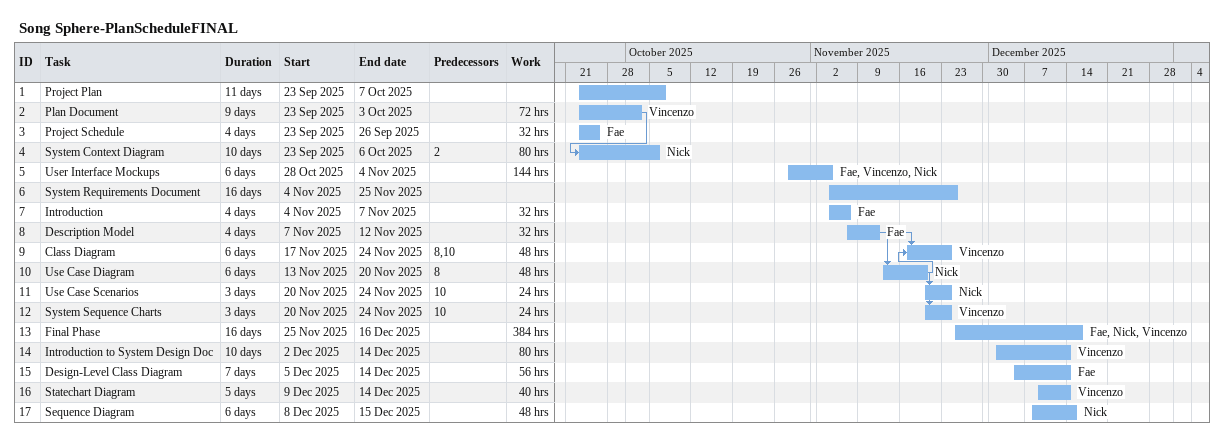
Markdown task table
Song Sphere-PlanScheduleFINAL

| ID | Task | Duration | Start | Finish | Predecessors | Resources | Work (h) |
|---|---|---|---|---|---|---|---|
| 1 | Project Plan | 11d | 2025-09-23 | 2025-10-07 |  |  |  |
| 2 | Plan Document | 9d | 2025-09-23 | 2025-10-03 |  | Vincenzo | 72 |
| 3 | Project Schedule | 4d | 2025-09-23 | 2025-09-26 |  | Fae | 32 |
| 4 | System Context Diagram | 10d | 2025-09-23 | 2025-10-06 | 2 | Nick | 80 |
| 5 | User Interface Mockups | 6d | 2025-10-28 | 2025-11-04 |  | Fae, Vincenzo, Nick | 144 |
| 6 | System Requirements Document | 16d | 2025-11-04 | 2025-11-25 |  |  |  |
| 7 | Introduction | 4d | 2025-11-04 | 2025-11-07 |  | Fae | 32 |
| 8 | Description Model | 4d | 2025-11-07 | 2025-11-12 |  | Fae | 32 |
| 9 | Class Diagram | 6d | 2025-11-17 | 2025-11-24 | 8, 10 | Vincenzo | 48 |
| 10 | Use Case Diagram | 6d | 2025-11-13 | 2025-11-20 | 8 | Nick | 48 |
| 11 | Use Case Scenarios | 3d | 2025-11-20 | 2025-11-24 | 10 | Nick | 24 |
| 12 | System Sequence Charts | 3d | 2025-11-20 | 2025-11-24 | 10 | Vincenzo | 24 |
| 13 | Final Phase | 16d | 2025-11-25 | 2025-12-16 |  | Fae, Nick, Vincenzo | 384 |
| 14 | Introduction to System Design Doc | 10d | 2025-12-02 | 2025-12-14 |  | Vincenzo | 80 |
| 15 | Design-Level Class Diagram | 7d | 2025-12-05 | 2025-12-14 |  | Fae | 56 |
| 16 | Statechart Diagram | 5d | 2025-12-09 | 2025-12-14 |  | Vincenzo | 40 |
| 17 | Sequence Diagram | 6d | 2025-12-08 | 2025-12-15 |  | Nick | 48 |
